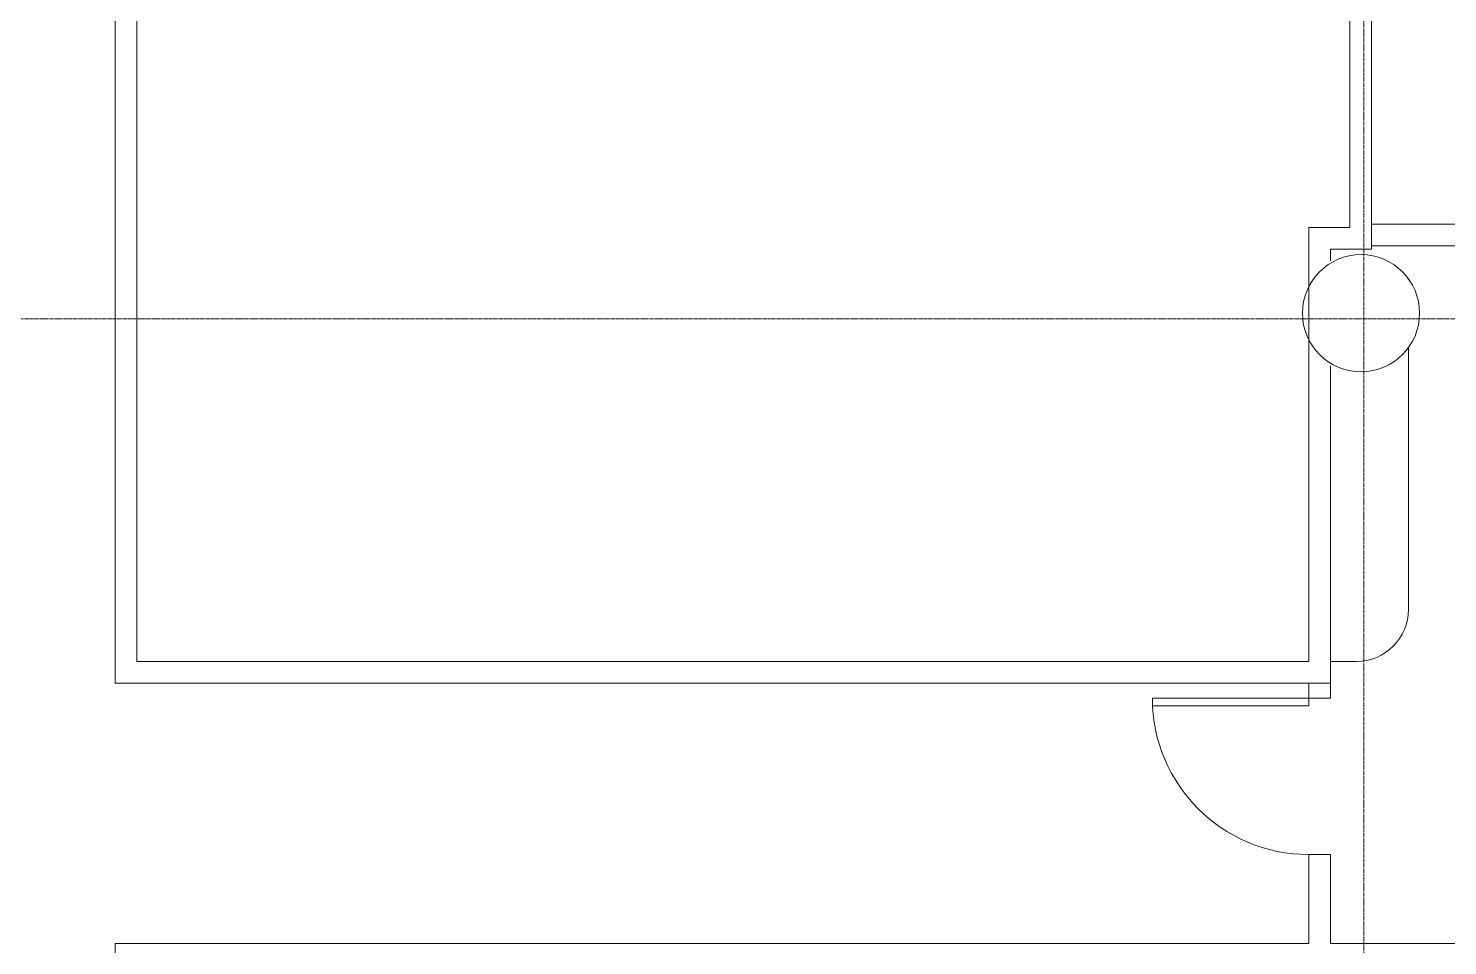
# Model space of a CAD drawing. Header units: inches. Extents: x 1756 to 10721, y -35 to 3002.
# Drawn here: x 8939.6 to 9266.5, y 1887.7 to 2099.1 of the extents above; entities that cross this region are included whole.
import ezdxf

# ---------------------------------------------------------------- set-up
doc = ezdxf.new("R2010")
doc.units = ezdxf.units.IN
doc.header["$MEASUREMENT"] = 0
doc.linetypes.add('IMPORT-CENTER2 _2_', pattern=[1.125, 0.75, -0.125, 0.125, -0.125])
for name, color, linetype, lineweight in [('A-DOOR', 31, 'Continuous', 18), ('A-flor-case', 250, 'Continuous', 9), ('A-GRID', 250, 'Continuous', 9), ('A-WALL', 113, 'Continuous', 18), ('S-Cols', 250, 'Continuous', 9), ('USB 03_modified_dwg', 252, 'Continuous', 9)]:
    doc.layers.add(name, color=color, linetype=linetype, lineweight=lineweight)

# ---------------------------------------------------------------- blocks, each defined once
blk = doc.blocks.new('USB 03_modified_dwg-397434-Overall Floor Plan')
at = {"layer": 'A-DOOR', "color": 250, "lineweight": 9, "flags": 128}
blk.add_lwpolyline([(2154.03, 1751.71), (2189.94, 1751.71), (2189.94, 1753.46), (2153.94, 1753.46)], dxfattribs=at)
at = {"layer": 'A-DOOR', "color": 250, "lineweight": 9}
blk.add_arc((2189.94, 1753.46), 36, 180.0034, 269.9941, dxfattribs=at)
at = {"layer": 'A-flor-case'}
for p, q in [((2212.94, 1773.95), (2212.94, 1834.29)), ((2212.94, 1834.29), (2212.94, 1773.95))]:
    blk.add_line(p, q, dxfattribs=at)
at = {"layer": 'A-flor-case', "flags": 128}
blk.add_lwpolyline([(2200.94, 1761.95), (2194.94, 1761.95)], close=True, dxfattribs=at)
at = {"layer": 'A-flor-case'}
blk.add_arc((2200.94, 1773.95), 12, 270, 0, dxfattribs=at)
blk.add_arc((2200.94, 1773.95), 12, 270, 0, dxfattribs=at)
at = {"layer": 'A-GRID', "linetype": 'IMPORT-CENTER2 _2_'}
for p, q in [((2202.68, -152.88), (2202.68, 2772.76)), ((764.75, 1840.94), (3130.25, 1840.94))]:
    blk.add_line(p, q, dxfattribs=at)
at = {"layer": 'A-WALL', "color": 250, "lineweight": 9}
for p, q in [((2189.94, 1761.95), (2189.94, 1861.95)), ((2189.94, 1861.95), (2189.94, 1761.95)), ((2194.94, 1854.29), (2194.94, 1856.95)), ((2194.94, 1856.95), (2194.94, 1854.29)), ((2194.94, 1756.95), (2194.94, 1830.11)), ((2194.94, 1830.11), (2194.94, 1756.95))]:
    blk.add_line(p, q, dxfattribs=at)
at = {"layer": 'A-WALL', "color": 250, "lineweight": 9, "flags": 128}
for points in [[(2204.39, 2188.91), (2204.39, 1856.95), (2194.94, 1856.95)], [(2199.39, 2111.73), (2199.39, 1861.95), (2189.94, 1861.95)], [(1915, 1941.08), (1915, 1756.95), (2194.94, 1756.95)], [(1920, 1941.08), (1920, 1761.95), (2189.94, 1761.95)], [(2204.39, 1862.7), (2228.39, 1862.7), (2228.39, 1857.7), (2204.39, 1857.7)], [(1972, 1686.62), (1924, 1686.62), (1924, 1550.59), (1915.02, 1550.59), (1915.02, 1696.95), (2189.94, 1696.95), (2189.94, 1717.46), (2194.94, 1717.46), (2194.94, 1696.95), (2561, 1696.95), (2561, 1826.7), (2547.5, 1826.7)], [(2189.94, 1756.95), (2189.94, 1753.46), (2194.94, 1753.46), (2194.94, 1756.95)]]:
    blk.add_lwpolyline(points, dxfattribs=at)
at = {"layer": 'S-Cols'}
blk.add_circle((2202, 1842.2), 13.5, dxfattribs=at)

msp = doc.modelspace()

# ---------------------------------------------------------------- block references
at = {"layer": 'USB 03_modified_dwg', "color": 250}
msp.add_blockref('USB 03_modified_dwg-397434-Overall Floor Plan', (7044.57, 191.26), dxfattribs=at)

doc.saveas('drawing.dxf')
